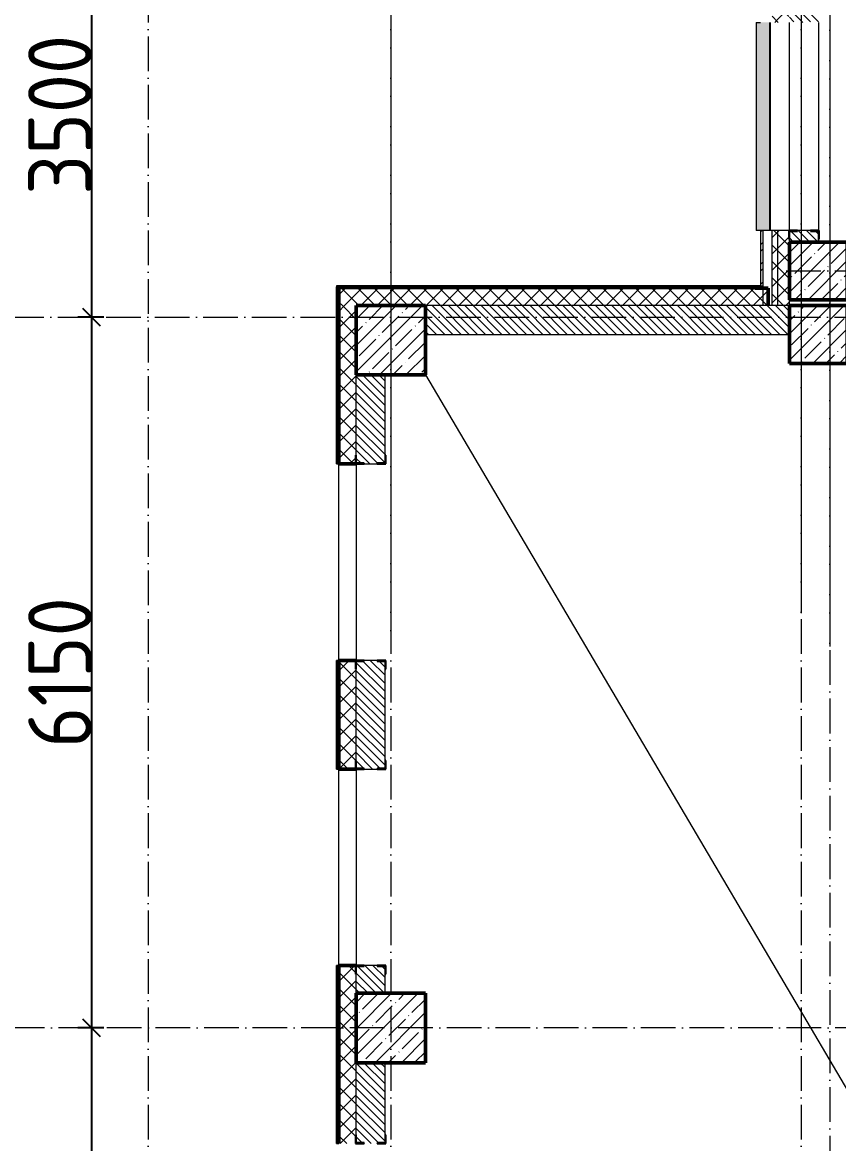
# Model space of a CAD drawing. Header units: millimetres. Extents: x -12989 to 629078, y -109036 to 555275.
# Drawn here: x 591372 to 598435, y -54835 to -45135 of the extents above; entities that cross this region are included whole.
import ezdxf

# ---------------------------------------------------------------- set-up
doc = ezdxf.new("R2010")
doc.units = ezdxf.units.MM
doc.linetypes.add('50_200_ШТРИХ_1Т_ш5_п1_п1_', pattern=[700, 500, -100, 0, -100])
for name, color, linetype, lineweight in [('A-____-____-DIMS', 7, 'Continuous', 9), ('A-DETL-____-OTLN-4', 7, 'Continuous', 18), ('A-GENM-____-MCUT', 7, 'Continuous', 25), ('A-GENM-____-OTLN-1', 7, 'Continuous', 25), ('A-GLAZ-____-OTLN', 7, 'Continuous', 9), ('A-WALL-____-MCUT', 7, 'Continuous', 13), ('A-WALL-____-MCUT-1', 7, 'Continuous', 9), ('A-WALL-____-MCUT-2', 7, 'Continuous', 50), ('A-WALL-____-MCUT-3', 7, 'Continuous', 9), ('A-WALL-____-OTLN', 7, 'Continuous', 9), ('A-WALL-____-PATT-1', 7, 'Continuous', 9), ('A-WALL-FNSH-MCUT-1', 7, 'Continuous', 9), ('S-COLS-____-MCUT', 7, 'Continuous', 50), ('S-COLS-____-OTLN', 7, 'Continuous', 9), ('S-GRID-____-OTLN-1', 7, '50_200_ШТРИХ_1Т_ш5_п1_п1_', 9)]:
    doc.layers.add(name, color=color, linetype=linetype, lineweight=lineweight)
doc.layers.add('A-GLAZ-____-OTLN-1', color=7, linetype='Continuous', lineweight=9, true_color=0xc0c0c0)
doc.styles.add('ISOCPEUR_I_9', font='isocpeui.ttf', dxfattribs={"width": 0.9, "height": 250})
doc.styles.add('СПДС', font='isocpeur.ttf', dxfattribs={"width": 0.9})
doc.dimstyles.new('ISO-2_5_0_9К_БОЛЬШОЙ_ОСИ', dxfattribs={"dimscale": 304.8, "dimtxt": 248.995294, "dimasz": 0.492126, "dimexe": 0.393701, "dimexo": 0, "dimgap": 0, "dimtad": 1, "dimdec": 0, "dimzin": 0, "dimdsep": 46, "dimtxsty": 'ISOCPEUR_I_9', "dimblk1": 'OBLIQUE', "dimblk2": 'OBLIQUE', "dimsah": 1, "dimcen": 0.09, "dimdle": 0.393701, "dimazin": 0, "dimtfac": 1, "dimtdec": 4, "dimtix": 1, "dimtmove": 0, "dimatfit": 3, "dimfxl": 1, "dimtvp": 1, "dimtolj": 1, "dimtzin": 0, "dimarcsym": 2})
pattern_1 = [(45, (523510.01, -90515.61), (-70.71068, 70.71068), []), (135, (523510.01, -90515.61), (-70.71068, -70.71068), [])]
pattern_2 = [(45, (-74750, -43231.04), (-114.04925, 114.04925), []), (45, (-74635.95, -43231.04), (-114.04925, 114.04925), [201.613, -40.323, 3.353, -36.97])]
pattern_3 = [(45, (-74750, -42681.04), (-114.04925, 114.04925), []), (45, (-74635.95, -42681.04), (-114.04925, 114.04925), [201.613, -40.323, 3.353, -36.97])]
pattern_4 = [(135, (523510.01, -90515.614), (-35.35534, -35.35534), [])]

# ---------------------------------------------------------------- blocks, each defined once
blk = doc.blocks.new('BSC_Колонна _Прямоугольная - 500х500-V56-АР1_План отверстий 3 этажа в осях 1-64_Ю-ЯЯ')
at = {"layer": 'S-COLS-____-OTLN'}
h = blk.add_hatch(dxfattribs=at)
h.set_pattern_fill('FP_64', color=256, style=0, pattern_type=2)
h.set_pattern_definition(pattern_2)
h.paths.add_polyline_path([(-250, -250), (250, -250), (250, 250), (-250, 250)], flags=0)
at = {"layer": 'S-COLS-____-MCUT'}
for p, q in [((250, 250), (-250, 250)), ((-250, 250), (-250, -250)), ((250, -250), (250, 250)), ((-250, -250), (250, -250))]:
    blk.add_line(p, q, dxfattribs=at)
blk = doc.blocks.new('BSC_Колонна _Прямоугольная - 500х500-V119-АР1_План отверстий 3 этажа в осях 1-64_Ю-ЯЯ')
at = {"layer": 'S-COLS-____-OTLN'}
h = blk.add_hatch(dxfattribs=at)
h.set_pattern_fill('FP_124', color=256, style=0, pattern_type=2)
h.set_pattern_definition(pattern_3)
h.paths.add_polyline_path([(-250, -250), (250, -250), (250, 250), (-250, 250), (-250, 12)], flags=0)
at = {"layer": 'S-COLS-____-MCUT'}
for p, q in [((250, 250), (-250, 250)), ((-250, 250), (-250, -250)), ((250, -250), (250, 250)), ((-250, -250), (250, -250))]:
    blk.add_line(p, q, dxfattribs=at)
blk = doc.blocks.new('Фахверк_СКБ_Уголок - 250_2700_1-27501432-АР1_План отверстий 3 этажа в осях 1-64_Ю-ЯЯ')
at = {"layer": 'A-GENM-____-MCUT'}
for p, q in [((200, 181), (125, 181)), ((125, 181), (125, 106)), ((125, 106), (131, 106)), ((131, 106), (131, 175)), ((131, 175), (200, 175)), ((200, 175), (200, 181)), ((131, -6), (125, -6)), ((125, -6), (125, -81)), ((125, -81), (200, -81)), ((131, -75), (131, -6)), ((200, -75), (131, -75)), ((200, -81), (200, -75))]:
    blk.add_line(p, q, dxfattribs=at)
blk = doc.blocks.new('Отлив_СКБ - Отлив витража_120_НВФ-31885689-АР1_План отверстий 3 этажа в осях 1-64_Ю-ЯЯ')
at = {"layer": 'A-GLAZ-____-OTLN-1'}
for points in [[(1800, 2), (1800, 120), (0, 120), (0, 2), (736.9, 2)], [(1800, 0), (1800, 2), (0, 2), (0, 0), (736.9, 0)]]:
    blk.add_hatch(color=256, dxfattribs=at).paths.add_polyline_path(points, flags=0)
at = {"layer": 'A-GLAZ-____-OTLN'}
for p, q in [((0, 83), (0, 120)), ((1800, 120), (0, 120)), ((1800, 120), (1800, 83)), ((0, 2), (1800, 2)), ((1800, 0), (0, 0))]:
    blk.add_line(p, q, dxfattribs=at)
blk = doc.blocks.new('Стены 10 - Стены 4-31628020-АР1_План отверстий 3 этажа в осях 1-64_Ю-ЯЯ')
at = {"layer": 'A-WALL-____-MCUT'}
for p, q in [((23850, 9731), (23800, 9731)), ((23800, 9731), (23800, 9711)), ((23800, 9711), (23850, 9711)), ((23850, 9711), (23850, 9731))]:
    blk.add_line(p, q, dxfattribs=at)
blk = doc.blocks.new('BSC_Колонна _Прямоугольная - 600х600-25984397-АР1_План отверстий 3 этажа в осях 1-64_А-ГГ')
at = {"layer": 'S-COLS-____-OTLN'}
h = blk.add_hatch(dxfattribs=at)
h.set_pattern_fill('FP_47', color=256, style=0, pattern_type=2)
h.set_pattern_definition([(45, (-71050, -42631.04), (-114.04925, 114.04925), []), (45, (-70935.95, -42631.04), (-114.04925, 114.04925), [201.613, -40.323, 3.353, -36.97])])
h.paths.add_polyline_path([(-300, -300), (300, -300), (300, 300), (-300, 300)], flags=0)
at = {"layer": 'S-COLS-____-MCUT'}
for p, q in [((300, 300), (-300, 300)), ((-300, 300), (-300, -300)), ((300, -300), (300, 300)), ((-300, -300), (300, -300))]:
    blk.add_line(p, q, dxfattribs=at)
blk = doc.blocks.new('BSC_Колонна _Прямоугольная - 600х600-V14-АР1_План отверстий 3 этажа в осях 1-64_А-ГГ')
at = {"layer": 'S-COLS-____-OTLN'}
h = blk.add_hatch(dxfattribs=at)
h.set_pattern_fill('FP_50', color=256, style=0, pattern_type=2)
h.set_pattern_definition([(315, (-36681.04, 71050), (114.04925, 114.04925), []), (315, (-36681.04, 70935.95), (114.04925, 114.04925), [201.613, -40.323, 3.353, -36.97])])
h.paths.add_polyline_path([(-300, 300), (-300, -300), (300, -300), (300, 300)], flags=0)
at = {"layer": 'S-COLS-____-MCUT'}
for p, q in [((300, 300), (-300, 300)), ((-300, 300), (-300, -300)), ((300, -300), (300, 300)), ((-300, -300), (300, -300))]:
    blk.add_line(p, q, dxfattribs=at)
blk = doc.blocks.new('BSC_Колонна _Прямоугольная - 500х500-V87-АР1_План отверстий 3 этажа в осях 1-64_А-ГГ')
at = {"layer": 'S-COLS-____-OTLN'}
h = blk.add_hatch(dxfattribs=at)
h.set_pattern_fill('FP_124', color=256, style=0, pattern_type=2)
h.set_pattern_definition(pattern_2)
h.paths.add_polyline_path([(-250, -250), (250, -250), (250, 250), (-250, 250)], flags=0)
at = {"layer": 'S-COLS-____-MCUT'}
for p, q in [((250, 250), (-250, 250)), ((-250, 250), (-250, -250)), ((250, -250), (250, 250)), ((-250, -250), (250, -250))]:
    blk.add_line(p, q, dxfattribs=at)
blk = doc.blocks.new('BSC_Колонна _Прямоугольная - 500х500-V143-АР1_План отверстий 3 этажа в осях 1-64_А-ГГ')
at = {"layer": 'S-COLS-____-OTLN'}
h = blk.add_hatch(dxfattribs=at)
h.set_pattern_fill('FP_166', color=256, style=0, pattern_type=2)
h.set_pattern_definition(pattern_3)
h.paths.add_polyline_path([(-250, -250), (250, -250), (250, 250), (-250, 250)], flags=0)
at = {"layer": 'S-COLS-____-MCUT'}
for p, q in [((250, 250), (-250, 250)), ((-250, 250), (-250, -250)), ((250, -250), (250, 250)), ((-250, -250), (250, -250))]:
    blk.add_line(p, q, dxfattribs=at)
blk = doc.blocks.new('Фахверк_СКБ_Уголок - 250_3380-27498580-АР1_План отверстий 3 этажа в осях 1-64_А-ГГ')
at = {"layer": 'A-GENM-____-MCUT'}
for p, q in [((200, 181), (125, 181)), ((125, 181), (125, 106)), ((125, 106), (131, 106)), ((131, 106), (131, 175)), ((131, 175), (200, 175)), ((200, 175), (200, 181)), ((131, -6), (125, -6)), ((125, -6), (125, -81)), ((125, -81), (200, -81)), ((131, -75), (131, -6)), ((200, -75), (131, -75)), ((200, -81), (200, -75))]:
    blk.add_line(p, q, dxfattribs=at)
blk = doc.blocks.new('Стены 10 - Стены 4-31628020-АР1_План отверстий 3 этажа в осях 1-64_А-ГГ')
at = {"layer": 'A-WALL-____-MCUT-3'}
for p, q in [((23850, 9731), (23800, 9731)), ((23800, 9731), (23800, 9711)), ((23800, 9711), (23850, 9711)), ((23850, 9711), (23850, 9731))]:
    blk.add_line(p, q, dxfattribs=at)
blk = doc.blocks.new('_Oblique')
at = {"color": 0, "linetype": 'ByBlock', "lineweight": -2}
blk.add_line((-0.5, -0.5), (0.5, 0.5), dxfattribs=at)
blk = doc.blocks.new('*D2995')
at = {"layer": 'A-____-____-DIMS', "color": 0, "lineweight": -2, "transparency": 16777216}
for p, q in [((352231.1, -40412.4), (352231.1, -44152.4)), ((352337.1, -40532.4), (352111.1, -40532.4)), ((352337.1, -44032.4), (352111.1, -44032.4))]:
    blk.add_line(p, q, dxfattribs=at)
at = {"layer": 'Defpoints', "color": 0, "transparency": 16777216}
for p in [(352337.1, -40532.4), (352231.1, -44032.4), (352337.1, -44032.4)]:
    blk.add_point(p, dxfattribs=at)
at = {"layer": 'A-____-____-DIMS', "color": 0, "lineweight": -2, "transparency": 16777216, "xscale": 150, "yscale": 150, "zscale": 150}
for p, rotation in [((352231.1, -40532.4), 90), ((352231.1, -44032.4), 270)]:
    blk.add_blockref('_Oblique', p, dxfattribs=dict(at, rotation=rotation))
at = {"layer": 'A-____-____-DIMS', "color": 0, "transparency": 16777216, "insert": (351956.7, -42282.4), "char_height": 548.64, "attachment_point": 5, "rotation": 90, "style": 'СПДС'}
blk.add_mtext('\\A1;3500', dxfattribs=at)
blk = doc.blocks.new('*D2996')
at = {"layer": 'A-____-____-DIMS', "color": 0, "lineweight": -2, "transparency": 16777216}
for p, q in [((352231.1, -43912.4), (352231.1, -50302.4)), ((352337.1, -44032.4), (352111.1, -44032.4)), ((352337.1, -50182.4), (352111.1, -50182.4))]:
    blk.add_line(p, q, dxfattribs=at)
at = {"layer": 'Defpoints', "color": 0, "transparency": 16777216}
for p in [(352337.1, -44032.4), (352231.1, -50182.4), (352337.1, -50182.4)]:
    blk.add_point(p, dxfattribs=at)
at = {"layer": 'A-____-____-DIMS', "color": 0, "lineweight": -2, "transparency": 16777216, "xscale": 150, "yscale": 150, "zscale": 150}
for p, rotation in [((352231.1, -44032.4), 90), ((352231.1, -50182.4), 270)]:
    blk.add_blockref('_Oblique', p, dxfattribs=dict(at, rotation=rotation))
at = {"layer": 'A-____-____-DIMS', "color": 0, "transparency": 16777216, "insert": (351956.7, -47107.4), "char_height": 548.64, "attachment_point": 5, "rotation": 90, "style": 'СПДС'}
blk.add_mtext('\\A1;6150', dxfattribs=at)
blk = doc.blocks.new('*D2997')
at = {"layer": 'A-____-____-DIMS', "color": 0, "lineweight": -2, "transparency": 16777216}
for p, q in [((352231.1, -50062.4), (352231.1, -56302.4)), ((352337.1, -50182.4), (352111.1, -50182.4)), ((352337.1, -56182.4), (352111.1, -56182.4))]:
    blk.add_line(p, q, dxfattribs=at)
at = {"layer": 'Defpoints', "color": 0, "transparency": 16777216}
for p in [(352337.1, -50182.4), (352231.1, -56182.4), (352337.1, -56182.4)]:
    blk.add_point(p, dxfattribs=at)
at = {"layer": 'A-____-____-DIMS', "color": 0, "lineweight": -2, "transparency": 16777216, "xscale": 150, "yscale": 150, "zscale": 150}
for p, rotation in [((352231.1, -50182.4), 90), ((352231.1, -56182.4), 270)]:
    blk.add_blockref('_Oblique', p, dxfattribs=dict(at, rotation=rotation))
at = {"layer": 'A-____-____-DIMS', "color": 0, "transparency": 16777216, "insert": (351956.7, -53182.4), "char_height": 548.64, "attachment_point": 5, "rotation": 90, "style": 'СПДС'}
blk.add_mtext('\\A1;6000', dxfattribs=at)
blk = doc.blocks.new('3эт')
at = {"layer": 'S-GRID-____-OTLN-1', "color": 251, "ltscale": 0.6, "true_color": 0x636466}
for p, q in [((354820.7, 4029.4), (354820.7, -46882.4)), ((358370.7, 4029.4), (358370.7, -46592.2)), ((358620.7, 3761.2), (358620.7, -46882.4)), ((352720.7, -36982.5), (352720.7, -91346.1)), ((354820.7, -36982.5), (354820.7, -91173.5)), ((358370.7, -36982.5), (358370.7, -75532.4)), ((358620.7, -37250.7), (358620.7, -75532.4)), ((358243, -43632.4), (387705.3, -43632.4)), ((358243, -43632.4), (387705.3, -43632.4)), ((351097.5, -44032.4), (387845.1, -44032.4)), ((374089.5, -50182.4), (351097.5, -50182.4))]:
    blk.add_line(p, q, dxfattribs=at)
at = {"layer": 'A-____-____-DIMS'}
for base, p1, p2, override, picture, middle in [((352231.1, -44032.4), (352337.1, -40532.4), (352337.1, -44032.4), {"dimtxt": 1.8, "dimpost": '<>', "dimtxsty": 'СПДС', "dimfxl": 3500}, '*D2995', (351956.7, -42282.4)), ((352231.1, -50182.4), (352337.1, -44032.4), (352337.1, -50182.4), {"dimtxt": 1.8, "dimpost": '<>', "dimtxsty": 'СПДС', "dimfxl": 6150}, '*D2996', (351956.7, -47107.4)), ((352231.1, -56182.4), (352337.1, -50182.4), (352337.1, -56182.4), {"dimtxt": 1.8, "dimpost": '<>', "dimtxsty": 'СПДС', "dimfxl": 6000}, '*D2997', (351956.7, -53182.4))]:
    dim = blk.add_linear_dim(base=base, p1=p1, p2=p2, angle=90, dimstyle='ISO-2_5_0_9К_БОЛЬШОЙ_ОСИ', override=override, dxfattribs=at)
    dim.commit()
    dim.dimension.update_dxf_attribs({"geometry": picture, "text_midpoint": middle})

msp = doc.modelspace()

# ---------------------------------------------------------------- hatches: boundary and pattern name
at = {"layer": 'A-WALL-____-PATT-1'}
h = msp.add_hatch(dxfattribs=at)
h.set_pattern_fill('FP_4', color=256, style=0, pattern_type=2)
h.set_pattern_definition(pattern_1)
h.paths.add_polyline_path([(597910.0077, -47584.5723), (597910.0077, -46934.5723), (597860.0077, -46934.5723), (597860.0077, -47584.5723)], flags=0)
h.paths.add_polyline_path([(597860.0077, -45134.5723), (597910.0077, -45134.5723), (597910.0077, -43934.5723), (597860.0077, -43934.5723), (597860.0077, -44593.5573)], flags=0)
h.paths.add_polyline_path([(597860.0077, -42134.5723), (597910.0077, -42134.5723), (597910.0077, -40934.5723), (597860.0077, -40934.5723), (597860.0077, -41364.5871)], flags=0)
h.paths.add_polyline_path([(597860.0077, -39134.5723), (597910.0077, -39134.5723), (597910.0077, -37934.5723), (597860.0077, -37934.5723), (597860.0077, -38942.8594)], flags=0)
h.paths.add_polyline_path([(597910.0077, -36134.5723), (597910.0077, -35334.5723), (597860.0077, -35334.5723), (597860.0077, -36134.5723)], flags=0)
h = msp.add_hatch(dxfattribs=at)
h.set_pattern_fill('FP_4', color=256, style=0, pattern_type=2)
h.set_pattern_definition(pattern_1)
h.paths.add_polyline_path([(597910.0077, -47584.5723), (598010.0077, -47584.5723), (598010.0077, -47009.5723), (598004.0077, -47009.5723), (598004.0077, -46934.5723), (597910.0077, -46934.5723), (597910.0077, -47534.5723)], flags=0)
h.paths.add_polyline_path([(598004.0077, -45134.5723), (598004.0077, -45059.5723), (598010.0077, -45059.5723), (598010.0077, -44009.5723), (598004.0077, -44009.5723), (598004.0077, -43934.5723), (597910.0077, -43934.5723), (597910.0077, -45134.5723)], flags=0)
h.paths.add_polyline_path([(598004.0077, -42134.5723), (598004.0077, -42059.5723), (598010.0077, -42059.5723), (598010.0077, -41003.5723), (598004.0077, -41003.5723), (598004.0077, -40934.5723), (597910.0077, -40934.5723), (597910.0077, -42134.5723)], flags=0)
h.paths.add_polyline_path([(598004.0077, -39134.5723), (598004.0077, -39059.5723), (598010.0077, -39059.5723), (598010.0077, -38009.5723), (598004.0077, -38009.5723), (598004.0077, -37934.5723), (597910.0077, -37934.5723), (597910.0077, -39134.5723)], flags=0)
h.paths.add_polyline_path([(598004.0077, -36134.5723), (598004.0077, -36059.5723), (598010.0077, -36059.5723), (598010.0077, -35334.5723), (597910.0077, -35334.5723), (597910.0077, -36134.5723)], flags=0)
h = msp.add_hatch(dxfattribs=at)
h.set_pattern_fill('FP_6', color=256, style=0, pattern_type=2)
h.set_pattern_definition([(45, (523510.01, -90515.61), (-85.53659, 85.53659), []), (45, (523567.03, -90515.61), (-85.53659, 85.53659), [])])
h.paths.add_polyline_path([(597780.0077, -47414.5723), (597780.0077, -46934.5723), (597760.0077, -46934.5723), (597760.0077, -47414.5723)], flags=0)
h.paths.add_polyline_path([(597760.0077, -45134.5723), (597780.0077, -45134.5723), (597780.0077, -43934.5723), (597760.0077, -43934.5723), (597760.0077, -44593.5573)], flags=0)
h.paths.add_polyline_path([(597780.0077, -42134.5723), (597780.0077, -40934.5723), (597760.0077, -40934.5723), (597760.0077, -42134.5723)], flags=0)
h.paths.add_polyline_path([(597780.0077, -39134.5723), (597780.0077, -37934.5723), (597760.0077, -37934.5723), (597760.0077, -39134.5723)], flags=0)
h.paths.add_polyline_path([(597780.0077, -36134.5723), (597780.0077, -35574.5723), (597760.0077, -35574.5723), (597760.0077, -36134.5723)], flags=0)
h = msp.add_hatch(dxfattribs=at)
h.set_pattern_fill('FP_9', color=256, style=0, pattern_type=2)
h.set_pattern_definition(pattern_4)
h.paths.add_polyline_path([(598079.0077, -47034.5723), (598260.0077, -47034.5723), (598260.0077, -46940.5723), (598191.0077, -46940.5723), (598191.0077, -46934.5723), (598079.0077, -46934.5723), (598079.0077, -46940.5723), (598010.0077, -46940.5723), (598010.0077, -47034.5723)], flags=0)
h.paths.add_polyline_path([(598079.0077, -45134.5723), (598191.0077, -45134.5723), (598191.0077, -45128.5723), (598260.0077, -45128.5723), (598260.0077, -44584.5723), (598010.0077, -44584.5723), (598010.0077, -45128.5723), (598079.0077, -45128.5723)], flags=0)
h = msp.add_hatch(dxfattribs=at)
h.set_pattern_fill('FP_4', color=256, style=0, pattern_type=2)
h.set_pattern_definition(pattern_1)
h.paths.add_polyline_path([(597824.6523, -47584.5723), (597824.6523, -47434.5723), (594110.0077, -47434.5723), (594110.0077, -47584.5723), (597729.4818, -47584.5723)], flags=0)
h = msp.add_hatch(dxfattribs=at)
h.set_pattern_fill('FP_1', color=256, style=0, pattern_type=2)
h.set_pattern_definition(pattern_1)
h.paths.add_polyline_path([(597824.6523, -47584.5723), (597824.6523, -47434.5723), (594110.0077, -47434.5723), (594110.0077, -47584.5723), (597729.8308, -47584.5723)], flags=0)
h = msp.add_hatch(dxfattribs=at)
h.set_pattern_fill('FP_1', color=256, style=0, pattern_type=2)
h.set_pattern_definition(pattern_1)
h.paths.add_polyline_path([(594110.0077, -78184.5723), (594260.0077, -78184.5723), (594260.0077, -76889.5723), (594254.0077, -76889.5723), (594254.0077, -76814.5723), (594110.0077, -76814.5723)], flags=0)
h.paths.add_polyline_path([(594194.9023, -75114.5723), (594254.0077, -75114.5723), (594254.0077, -75039.5723), (594260.0077, -75039.5723), (594260.0077, -74249.5723), (594254.0077, -74249.5723), (594254.0077, -74174.5723), (594110.0077, -74174.5723), (594110.0077, -75114.5723)], flags=0)
h.paths.add_polyline_path([(594194.9023, -72474.5723), (594254.0077, -72474.5723), (594254.0077, -72399.5723), (594260.0077, -72399.5723), (594260.0077, -71009.5723), (594254.0077, -71009.5723), (594254.0077, -70934.5723), (594110.0077, -70934.5723), (594110.0077, -72474.5723)], flags=0)
h.paths.add_polyline_path([(594194.9023, -69234.5723), (594254.0077, -69234.5723), (594254.0077, -69159.5723), (594260.0077, -69159.5723), (594260.0077, -68369.5723), (594254.0077, -68369.5723), (594254.0077, -68294.5723), (594110.0077, -68294.5723), (594110.0077, -69234.5723)], flags=0)
h.paths.add_polyline_path([(594194.9023, -66594.5723), (594254.0077, -66594.5723), (594254.0077, -66519.5723), (594260.0077, -66519.5723), (594260.0077, -65129.5723), (594254.0077, -65129.5723), (594254.0077, -65054.5723), (594110.0077, -65054.5723), (594110.0077, -66594.5723)], flags=0)
h.paths.add_polyline_path([(594110.0077, -63354.5723), (594254.0077, -63354.5723), (594254.0077, -63279.5723), (594260.0077, -63279.5723), (594260.0077, -62489.5723), (594254.0077, -62489.5723), (594254.0077, -62414.5723), (594110.0077, -62414.5723)], flags=0)
h.paths.add_polyline_path([(594110.0077, -60714.5723), (594254.0077, -60714.5723), (594254.0077, -60639.5723), (594260.0077, -60639.5723), (594260.0077, -59249.5723), (594254.0077, -59249.5723), (594254.0077, -59174.5723), (594110.0077, -59174.5723)], flags=0)
h.paths.add_polyline_path([(594110.0077, -57474.5723), (594254.0077, -57474.5723), (594254.0077, -57399.5723), (594260.0077, -57399.5723), (594260.0077, -56609.5723), (594254.0077, -56609.5723), (594254.0077, -56534.5723), (594110.0077, -56534.5723)], flags=0)
h.paths.add_polyline_path([(594254.0077, -54834.5723), (594254.0077, -54759.5723), (594260.0077, -54759.5723), (594260.0077, -53369.5723), (594254.0077, -53369.5723), (594254.0077, -53294.5723), (594110.0077, -53294.5723), (594110.0077, -54834.5723), (594194.9023, -54834.5723)], flags=0)
h.paths.add_polyline_path([(594254.0077, -51594.5723), (594254.0077, -51519.5723), (594260.0077, -51519.5723), (594260.0077, -50729.5723), (594254.0077, -50729.5723), (594254.0077, -50654.5723), (594110.0077, -50654.5723), (594110.0077, -51594.5723), (594194.9023, -51594.5723)], flags=0)
h.paths.add_polyline_path([(594254.0077, -48954.5723), (594254.0077, -48879.5723), (594260.0077, -48879.5723), (594260.0077, -47584.5723), (594110.0077, -47584.5723), (594110.0077, -48954.5723), (594194.9023, -48954.5723)], flags=0)
h = msp.add_hatch(dxfattribs=at)
h.set_pattern_fill('FP_9', color=256, style=0, pattern_type=2)
h.set_pattern_definition(pattern_4)
h.paths.add_polyline_path([(598010.0077, -47834.5723), (598010.0077, -47584.5723), (594860.0077, -47584.5723), (594860.0077, -47834.5723), (597729.4818, -47834.5723)], flags=0)
h = msp.add_hatch(dxfattribs=at)
h.set_pattern_fill('FP_6', color=256, style=0, pattern_type=2)
h.set_pattern_definition(pattern_4)
h.paths.add_polyline_path([(598010.0077, -47834.5723), (598010.0077, -47584.5723), (594860.0077, -47584.5723), (594860.0077, -47834.5723), (597729.8308, -47834.5723)], flags=0)
h = msp.add_hatch(dxfattribs=at)
h.set_pattern_fill('FP_6', color=256, style=0, pattern_type=2)
h.set_pattern_definition(pattern_4)
h.paths.add_polyline_path([(594329.0077, -53534.5723), (594510.0077, -53534.5723), (594510.0077, -53300.5723), (594441.0077, -53300.5723), (594441.0077, -53294.5723), (594329.0077, -53294.5723), (594329.0077, -53300.5723), (594260.0077, -53300.5723), (594260.0077, -53534.5723)], flags=0)
h.paths.add_polyline_path([(594329.0077, -51594.5723), (594441.0077, -51594.5723), (594441.0077, -51588.5723), (594510.0077, -51588.5723), (594510.0077, -50660.5723), (594441.0077, -50660.5723), (594441.0077, -50654.5723), (594329.0077, -50654.5723), (594329.0077, -50660.5723), (594260.0077, -50660.5723), (594260.0077, -51588.5723), (594329.0077, -51588.5723)], flags=0)
h.paths.add_polyline_path([(594441.0077, -48954.5723), (594441.0077, -48948.5723), (594510.0077, -48948.5723), (594510.0077, -48184.5723), (594260.0077, -48184.5723), (594260.0077, -48948.5723), (594329.0077, -48948.5723), (594329.0077, -48954.5723)], flags=0)
h = msp.add_hatch(dxfattribs=at)
h.set_pattern_fill('FP_6', color=256, style=0, pattern_type=2)
h.set_pattern_definition(pattern_4)
h.paths.add_polyline_path([(594441.0077, -59534.5723), (594510.0077, -59534.5723), (594510.0077, -59180.5723), (594441.0077, -59180.5723), (594441.0077, -59174.5723), (594329.0077, -59174.5723), (594329.0077, -59180.5723), (594260.0077, -59180.5723), (594260.0077, -59534.5723)], flags=0)
h.paths.add_polyline_path([(594441.0077, -57474.5723), (594441.0077, -57468.5723), (594510.0077, -57468.5723), (594510.0077, -56540.5723), (594441.0077, -56540.5723), (594441.0077, -56534.5723), (594329.0077, -56534.5723), (594329.0077, -56540.5723), (594260.0077, -56540.5723), (594260.0077, -57468.5723), (594329.0077, -57468.5723), (594329.0077, -57474.5723)], flags=0)
h.paths.add_polyline_path([(594441.0077, -54834.5723), (594441.0077, -54828.5723), (594510.0077, -54828.5723), (594510.0077, -54134.5723), (594260.0077, -54134.5723), (594260.0077, -54828.5723), (594329.0077, -54828.5723), (594329.0077, -54834.5723)], flags=0)

# ---------------------------------------------------------------- linework, layer by layer
at = {"layer": 'A-DETL-____-OTLN-4'}
msp.add_line((594860.0077, -48184.5723), (612260.0077, -77684.5723), dxfattribs=at)
at = {"layer": 'A-WALL-____-MCUT'}
for p, q in [((597780.0077, -46934.5723), (597780.0077, -47584.5723)), ((598004.0077, -46934.5723), (597780.0077, -46934.5723)), ((598191.0077, -46934.5723), (598079.0077, -46934.5723)), ((598260.0077, -47034.5723), (598260.0077, -47009.5723)), ((598010.0077, -47584.5723), (594860.0077, -47584.5723)), ((598010.0077, -47584.5723), (598010.0077, -47534.5723)), ((594860.0077, -47834.5723), (598010.0077, -47834.5723))]:
    msp.add_line(p, q, dxfattribs=at)
at = {"layer": 'A-WALL-____-MCUT-1'}
for p, q in [((597860.0077, -47584.5723), (597860.0077, -46934.5723)), ((597910.0077, -47584.5723), (597910.0077, -46934.5723)), ((598010.0077, -47034.5723), (598010.0077, -47009.5723)), ((598010.0077, -47009.5723), (598010.0077, -47034.5723)), ((597710.0077, -47422.5723), (594098.0077, -47422.5723)), ((597710.0077, -47427.5723), (594103.0077, -47427.5723)), ((597824.6523, -47434.5723), (597710.0077, -47434.5723)), ((597824.6523, -47584.5723), (597824.6523, -47434.5723))]:
    msp.add_line(p, q, dxfattribs=at)
at = {"layer": 'A-WALL-____-MCUT-2'}
for p, q in [((597710.0077, -47422.5723), (594098.0077, -47422.5723)), ((594098.0077, -47422.5723), (594098.0077, -48954.5723)), ((597710.0077, -47427.5723), (594103.0077, -47427.5723)), ((594103.0077, -47427.5723), (594103.0077, -48954.5723)), ((594110.0077, -47434.5723), (594110.0077, -48954.5723)), ((597824.6523, -47434.5723), (597710.0077, -47434.5723)), ((597824.6523, -47584.5723), (597824.6523, -47434.5723)), ((594110.0077, -48954.5723), (594254.0077, -48954.5723)), ((594098.0077, -50654.5723), (594098.0077, -51594.5723)), ((594103.0077, -50654.5723), (594103.0077, -51594.5723)), ((594110.0077, -50654.5723), (594110.0077, -51594.5723)), ((594254.0077, -50654.5723), (594110.0077, -50654.5723)), ((594110.0077, -51594.5723), (594254.0077, -51594.5723)), ((594098.0077, -53294.5723), (594098.0077, -54834.5723)), ((594103.0077, -53294.5723), (594103.0077, -54834.5723)), ((594110.0077, -53294.5723), (594110.0077, -54834.5723)), ((594254.0077, -53294.5723), (594110.0077, -53294.5723))]:
    msp.add_line(p, q, dxfattribs=at)
at = {"layer": 'A-WALL-____-MCUT-3'}
for p, q in [((598010.0077, -47584.5723), (594860.0077, -47584.5723)), ((598010.0077, -47584.5723), (598010.0077, -47534.5723)), ((594860.0077, -47834.5723), (598010.0077, -47834.5723)), ((594260.0077, -48879.5723), (594260.0077, -48184.5723)), ((594510.0077, -48879.5723), (594510.0077, -48184.5723)), ((594329.0077, -48954.5723), (594441.0077, -48954.5723)), ((594260.0077, -51519.5723), (594260.0077, -50729.5723)), ((594441.0077, -50654.5723), (594329.0077, -50654.5723)), ((594510.0077, -51519.5723), (594510.0077, -50729.5723)), ((594329.0077, -51594.5723), (594441.0077, -51594.5723)), ((594441.0077, -53294.5723), (594329.0077, -53294.5723)), ((594260.0077, -53534.5723), (594260.0077, -53369.5723)), ((594510.0077, -53534.5723), (594510.0077, -53369.5723)), ((594260.0077, -54759.5723), (594260.0077, -54134.5723)), ((594510.0077, -54759.5723), (594510.0077, -54134.5723))]:
    msp.add_line(p, q, dxfattribs=at)
at = {"layer": 'A-WALL-____-OTLN'}
for p, q in [((598010.0077, -46934.5723), (598010.0077, -45134.5723)), ((598260.0077, -45134.5723), (598260.0077, -46934.5723)), ((594110.0077, -50654.5723), (594110.0077, -48954.5723)), ((594260.0077, -48954.5723), (594260.0077, -50654.5723)), ((594110.0077, -53294.5723), (594110.0077, -51594.5723)), ((594260.0077, -51594.5723), (594260.0077, -53294.5723))]:
    msp.add_line(p, q, dxfattribs=at)
at = {"layer": 'A-WALL-FNSH-MCUT-1'}
for p, q in [((597780.0077, -46934.5723), (597760.0077, -46934.5723)), ((597760.0077, -46934.5723), (597760.0077, -47414.5723)), ((597710.0077, -47414.5723), (594090.0077, -47414.5723)), ((597710.0077, -47414.5723), (594090.0077, -47414.5723)), ((594090.0077, -47414.5723), (594090.0077, -48954.5723)), ((597710.0077, -47434.5723), (597710.0077, -47414.5723)), ((597710.0077, -47434.5723), (597710.0077, -47414.5723)), ((597760.0077, -47414.5723), (597780.0077, -47414.5723)), ((597760.0077, -47414.5723), (597780.0077, -47414.5723)), ((594110.0077, -47434.5723), (597710.0077, -47434.5723)), ((594110.0077, -47434.5723), (597710.0077, -47434.5723)), ((594110.0077, -48954.5723), (594110.0077, -47434.5723)), ((594090.0077, -48954.5723), (594110.0077, -48954.5723)), ((594110.0077, -50654.5723), (594090.0077, -50654.5723)), ((594090.0077, -50654.5723), (594090.0077, -51594.5723)), ((594110.0077, -51594.5723), (594110.0077, -50654.5723)), ((594090.0077, -51594.5723), (594110.0077, -51594.5723)), ((594110.0077, -53294.5723), (594090.0077, -53294.5723)), ((594090.0077, -53294.5723), (594090.0077, -54834.5723)), ((594110.0077, -54834.5723), (594110.0077, -53294.5723)), ((594090.0077, -54834.5723), (594110.0077, -54834.5723))]:
    msp.add_line(p, q, dxfattribs=at)

# ---------------------------------------------------------------- block references
msp.add_blockref('3эт', (239739.3002, -3652.1582))
at = {"layer": 'A-GENM-____-OTLN-1'}
for name, p, rotation in [('Фахверк_СКБ_Уголок - 250_2700_1-27501432-АР1_План отверстий 3 этажа в осях 1-64_Ю-ЯЯ', (598085.0077, -46809.5723), 269.9999999999999), ('Фахверк_СКБ_Уголок - 250_3380-27498580-АР1_План отверстий 3 этажа в осях 1-64_А-ГГ', (594435.0077, -49079.5723), 89.99999999999991), ('Фахверк_СКБ_Уголок - 250_3380-27498580-АР1_План отверстий 3 этажа в осях 1-64_А-ГГ', (594335.0077, -50529.5723), 269.9999999999999), ('Фахверк_СКБ_Уголок - 250_3380-27498580-АР1_План отверстий 3 этажа в осях 1-64_А-ГГ', (594435.0077, -51719.5723), 89.99999999999991), ('Фахверк_СКБ_Уголок - 250_3380-27498580-АР1_План отверстий 3 этажа в осях 1-64_А-ГГ', (594335.0077, -53169.5723), 269.9999999999999), ('Фахверк_СКБ_Уголок - 250_3380-27498580-АР1_План отверстий 3 этажа в осях 1-64_А-ГГ', (594435.0077, -54959.5723), 89.99999999999991)]:
    msp.add_blockref(name, p, dxfattribs=dict(at, rotation=rotation))
at = {"layer": 'A-GLAZ-____-OTLN', "rotation": 90}
msp.add_blockref('Отлив_СКБ - Отлив витража_120_НВФ-31885689-АР1_План отверстий 3 этажа в осях 1-64_Ю-ЯЯ', (597843.0077, -46934.5723), dxfattribs=at)
at = {"layer": 'A-WALL-____-OTLN'}
for name in ['Стены 10 - Стены 4-31628020-АР1_План отверстий 3 этажа в осях 1-64_Ю-ЯЯ', 'Стены 10 - Стены 4-31628020-АР1_План отверстий 3 этажа в осях 1-64_А-ГГ']:
    msp.add_blockref(name, (573910.0077, -57145.6143), dxfattribs=at)
at = {"layer": 'S-COLS-____-OTLN'}
for name, p in [('BSC_Колонна _Прямоугольная - 500х500-V56-АР1_План отверстий 3 этажа в осях 1-64_Ю-ЯЯ', (598260.0077, -47284.5723)), ('BSC_Колонна _Прямоугольная - 500х500-V87-АР1_План отверстий 3 этажа в осях 1-64_А-ГГ', (598260.0077, -47284.5723)), ('BSC_Колонна _Прямоугольная - 600х600-25984397-АР1_План отверстий 3 этажа в осях 1-64_А-ГГ', (594560.0077, -47884.5723)), ('BSC_Колонна _Прямоугольная - 500х500-V119-АР1_План отверстий 3 этажа в осях 1-64_Ю-ЯЯ', (598260.0077, -47834.5723)), ('BSC_Колонна _Прямоугольная - 500х500-V143-АР1_План отверстий 3 этажа в осях 1-64_А-ГГ', (598260.0077, -47834.5723))]:
    msp.add_blockref(name, p, dxfattribs=at)
at = {"layer": 'S-COLS-____-OTLN', "rotation": 89.9999999999999}
msp.add_blockref('BSC_Колонна _Прямоугольная - 600х600-V14-АР1_План отверстий 3 этажа в осях 1-64_А-ГГ', (594560.0077, -53834.5723), dxfattribs=at)

doc.saveas('drawing.dxf')
